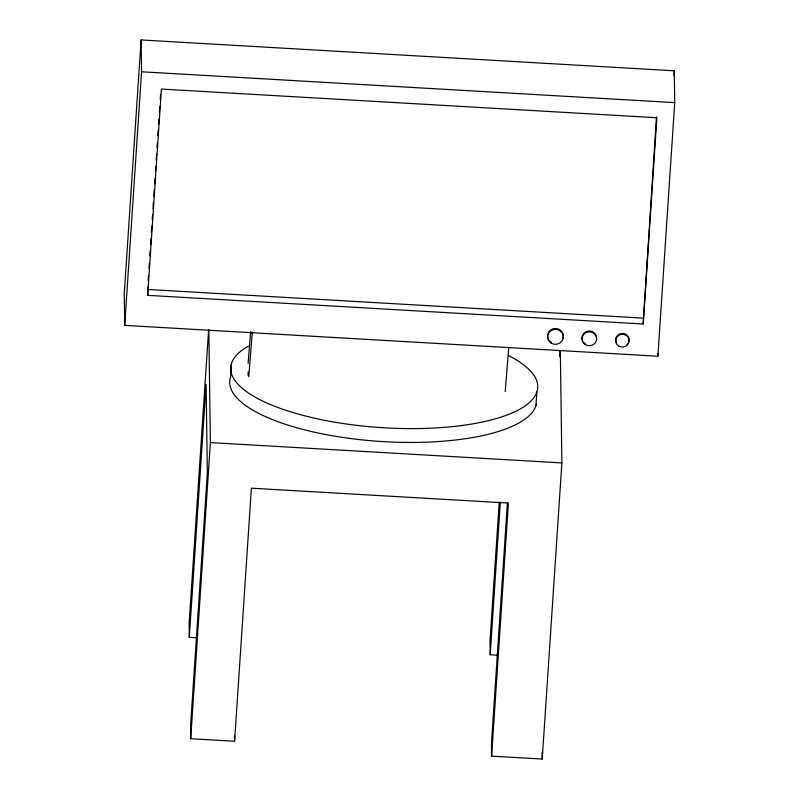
<?xml version="1.0" encoding="UTF-8"?>
<svg xmlns="http://www.w3.org/2000/svg" width="799" height="799" viewBox="0 0 799 799"><rect width="100%" height="100%" fill="white"/><g stroke="black" fill="none" stroke-linecap="round" stroke-linejoin="round"><path stroke-width="1.2" d="M141.113 39.95L124.274 293.543L124.714 325.373L657.887 356.224L674.726 102.632L674.286 70.801L141.113 39.95L141.563 71.78L124.714 325.373M147.685 295.34L161.388 89.059L656.868 117.733L643.175 324.004L147.685 295.34L147.775 286.971M148.185 280.749L148.514 275.785M149.004 268.324L149.343 263.36M149.832 255.9L150.162 250.926M150.572 244.714L150.991 238.502M151.401 232.289L151.81 226.077M152.229 219.865L152.559 214.891M152.969 208.679L153.378 202.467M153.798 196.254L154.207 190.042M154.616 183.83L154.946 178.856M155.445 171.395L155.775 166.432M156.185 160.219L156.604 154.007M157.013 147.785L157.343 142.821M157.842 135.361L158.172 130.397M158.582 124.175L158.911 119.211M159.41 111.75L159.74 106.786M160.229 99.326L160.559 94.352M208.619 330.087L189.113 623.729L189.303 637.342L196.614 637.762M189.303 637.342L206.112 384.279L207.35 473.138L190.542 726.201L190.711 738.715L234.586 741.252L251.395 488.189L508.414 503.06L491.605 756.124L542.221 759.05L561.887 462.921L560.319 350.411M190.711 738.715L210.387 442.586L208.819 330.067M231.54 363.165L230.621 376.988A153.837 50.087 3.8 0 0 370.426 440.678A153.837 50.087 3.8 0 0 536.538 403.545M499.235 502.201L490.007 641.138L490.196 654.751L497.597 655.18M490.196 654.751L500.324 502.162M507.415 502.951L491.435 743.609L491.605 756.124M535.929 405.872L536.848 392.049M559.709 356.644L560.119 350.421M643.175 324.004L656.458 116.814M673.957 75.775L674.286 70.801M248.09 363.455L250.676 331.415M248.739 376.738L252.324 332.374M505.198 391.58L508.783 347.215M141.563 71.78L674.726 102.632M147.605 289.448L643.085 318.122M210.387 442.586L561.887 462.921M657.847 353.777L657.887 356.224M542.131 752.229L542.221 759.05M248.09 371.974L248.139 375.62M234.507 735.559L234.586 741.252M616.339 342.651A6.762 6.392 -0.8 0 1 621.932 333.423A6.762 6.392 -0.8 0 1 628.803 341.822M628.024 343.32A6.762 6.392 -0.8 0 1 626.865 344.589M585.268 343.66A7.321 6.921 -0.8 0 1 583.829 342.471M582.761 340.973A7.321 6.921 -0.8 0 1 587.874 331.096A7.321 6.921 -0.8 0 1 596.633 338.307M548.364 339.245A7.89 7.461 -0.8 0 1 554.886 328.479A7.89 7.461 -0.8 0 1 562.905 338.287M551.06 342.142A7.89 7.461 -0.8 0 1 549.512 340.863M508.633 355.595A153.837 50.087 3.8 0 1 492.074 419.725A153.837 50.087 3.8 0 1 292.674 412.464A153.837 50.087 3.8 0 1 248.399 346.127M551.08 343.061A7.89 7.461 -0.8 0 0 563.315 337.298A7.89 7.461 -0.8 0 0 551.929 330.167A7.89 7.461 -0.8 0 0 551.08 343.061M585.277 344.579A7.321 6.921 -0.8 0 0 596.643 339.225A7.321 6.921 -0.8 0 0 586.076 332.604A7.321 6.921 -0.8 0 0 585.277 344.579M618.666 346.047A6.762 6.392 -0.8 0 0 629.153 341.103A6.762 6.392 -0.8 0 0 619.395 335.001A6.762 6.392 -0.8 0 0 618.666 346.047"/></g></svg>
